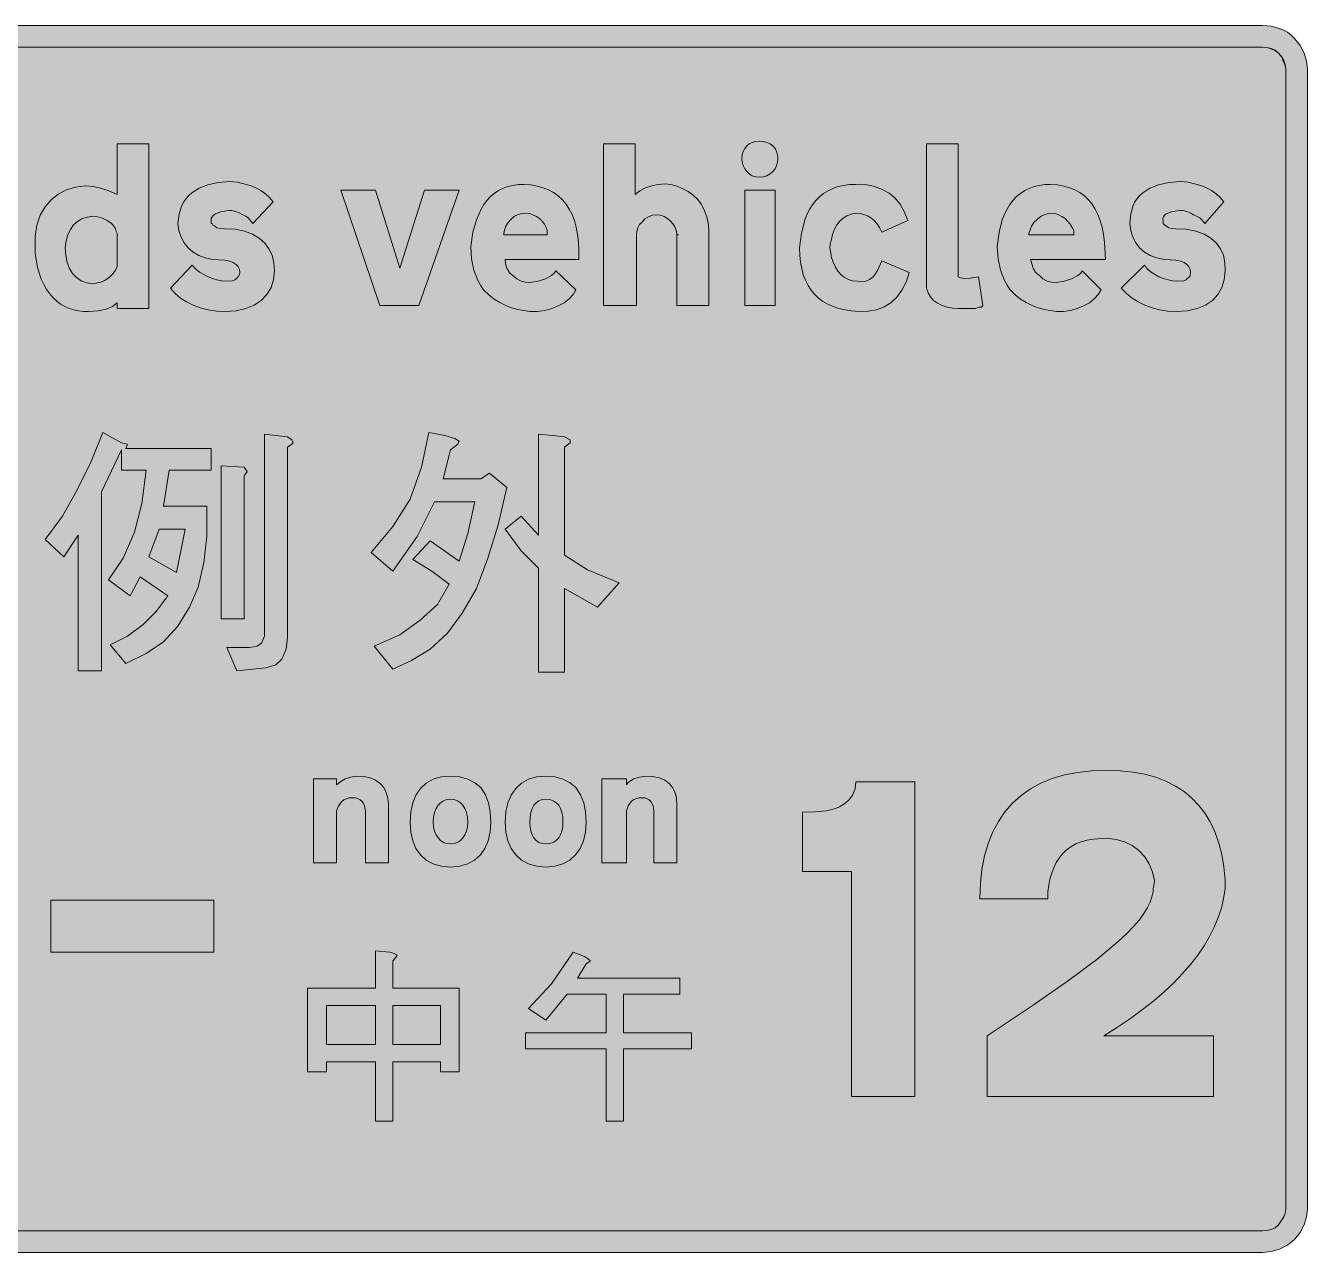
# Model space of a CAD drawing. Header units: metres. Extents: x 15 to 554, y 10 to 265.
# Drawn here: x 287.3 to 553.9, y 9.5 to 264.5 of the extents above; entities that cross this region are included whole.
import ezdxf

# ---------------------------------------------------------------- set-up
doc = ezdxf.new("R2010")
doc.units = ezdxf.units.M
for name, color, linetype, true_color in [('FILL_BLACK_000000', 7, 'Continuous', 0x000000), ('FILL_WHITE_FFFFFF', 7, 'Continuous', 0xffffff), ('STROKE_BLACK_000000', 7, 'Continuous', 0x000000)]:
    doc.layers.add(name, color=color, linetype=linetype, true_color=true_color)

msp = doc.modelspace()

# ---------------------------------------------------------------- hatches: boundary and pattern name
at = {"layer": 'FILL_BLACK_000000', "true_color": 0x000000}
h = msp.add_hatch(color=7, dxfattribs=at)
h.dxf.hatch_style = 1
h.paths.add_polyline_path([(546.38, 264.41), (548.12, 263.98), (548.94, 263.62), (549.74, 263.15), (550.49, 262.56), (551.19, 261.84), (552.37, 260.39), (553.21, 258.8), (553.72, 257.16), (553.89, 255.54), (553.89, 18.54), (553.72, 16.92), (553.21, 15.28), (552.37, 13.69), (551.19, 12.24), (549.74, 11.06), (548.12, 10.22), (546.38, 9.71), (544.59, 9.54), (24.39, 9.54), (22.77, 9.71), (21.09, 10.22), (19.41, 11.06), (17.79, 12.24), (17.17, 12.94), (16.66, 13.69), (15.91, 15.28), (15.51, 16.92), (15.39, 18.54), (15.39, 255.54), (15.51, 257.16), (15.91, 258.8), (16.66, 260.39), (17.17, 261.14), (17.79, 261.84), (19.41, 263.02), (21.09, 263.87), (22.77, 264.37), (24.39, 264.54), (544.59, 264.54), (546.38, 264.41)])
h.paths.add_polyline_path([(22.55, 259.67), (21.78, 259.25), (21.13, 258.69), (20.6, 258.02), (20.21, 257.26), (19.97, 256.42), (19.89, 255.54), (19.89, 18.54), (19.93, 17.68), (20.02, 17.32), (20.19, 17.04), (21.09, 15.24), (21.82, 14.67), (22.63, 14.3), (23.49, 14.1), (24.39, 14.04), (544.59, 14.04), (545.49, 14.1), (546.35, 14.3), (547.16, 14.67), (547.89, 15.24), (548.98, 16.89), (549.28, 17.69), (549.39, 18.54), (549.39, 255.54), (549.2, 256.44), (548.79, 257.34), (548.57, 257.98), (547.89, 258.84), (547.25, 259.29), (546.39, 259.74), (545.49, 260), (544.59, 260.04), (24.39, 260.04), (23.42, 259.95), (22.55, 259.67)], flags=16)
h = msp.add_hatch(color=7, dxfattribs=at)
h.dxf.hatch_style = 1
h.paths.add_polyline_path([(312.99, 239.94), (312.99, 205.74), (306.39, 205.74), (306.39, 206.94), (305.37, 206.15), (304.06, 205.59), (302.42, 205.25), (300.39, 205.14), (299.34, 205.14), (298.31, 205.24), (297.33, 205.44), (296.38, 205.75), (295.47, 206.16), (294.61, 206.67), (293.8, 207.28), (293.04, 207.99), (292.34, 208.8), (291.69, 209.7), (291.12, 210.71), (290.6, 211.81), (289.79, 214.29), (289.29, 217.14), (289.29, 217.74), (289.29, 220.14), (289.29, 220.74), (289.68, 223.07), (290.38, 225.12), (291.37, 226.88), (292.63, 228.35), (294.12, 229.53), (295.83, 230.4), (297.73, 230.97), (299.79, 231.24), (301.37, 231.13), (302.98, 230.79), (304.64, 230.23), (306.39, 229.44), (306.39, 239.94), (312.99, 239.94)])
h.paths.add_polyline_path([(306.35, 221.42), (306.26, 221.71), (306.09, 221.94), (306, 222.34), (305.79, 222.65), (305.49, 223.14), (305.19, 223.44), (304.29, 224.05), (303.35, 224.53), (302.36, 224.83), (301.29, 224.94), (300.11, 224.74), (299.05, 224.37), (298.12, 223.83), (297.31, 223.1), (296.66, 222.19), (296.14, 221.1), (295.79, 219.82), (295.59, 218.34), (295.69, 216.74), (295.97, 215.31), (296.44, 214.07), (297.09, 213.02), (297.9, 212.16), (298.88, 211.51), (300.01, 211.06), (301.29, 210.84), (302.97, 211.23), (303.72, 211.56), (304.4, 211.97), (305.01, 212.46), (305.55, 213.03), (306.01, 213.69), (306.39, 214.44), (306.39, 220.44), (306.35, 221.42)], flags=16)
h = msp.add_hatch(color=7, dxfattribs=at)
h.dxf.hatch_style = 1
h.paths.add_polyline_path([(422.7, 221.82), (422.43, 222.58), (422.01, 223.29), (421.48, 223.93), (420.84, 224.46), (420.13, 224.88), (419.37, 225.15), (418.59, 225.24), (417.7, 225.13), (416.86, 224.83), (416.14, 224.35), (415.59, 223.74), (415.02, 223.19), (414.65, 222.5), (414.45, 221.76), (414.39, 221.04), (414.39, 206.34), (407.49, 206.34), (407.49, 239.94), (414.09, 239.94), (414.09, 229.44), (415.09, 230.23), (416.26, 230.83), (417.55, 231.25), (418.89, 231.54), (420.24, 231.65), (421.55, 231.54), (422.81, 231.2), (423.99, 230.64), (425.11, 230.08), (426.17, 229.33), (427.11, 228.4), (427.89, 227.34), (428.5, 226.04), (428.98, 224.79), (429.28, 223.54), (429.39, 222.24), (429.39, 206.34), (422.79, 206.34), (422.79, 221.04), (422.7, 221.82)])
h = msp.add_hatch(color=7, dxfattribs=at)
h.dxf.hatch_style = 1
h.paths.add_polyline_path([(443.72, 236.17), (443.52, 235.44), (443.19, 234.78), (442.74, 234.2), (442.18, 233.72), (441.51, 233.35), (440.75, 233.12), (439.89, 233.04), (439.13, 233.12), (438.44, 233.35), (437.83, 233.72), (437.3, 234.2), (436.88, 234.78), (436.56, 235.44), (436.36, 236.17), (436.29, 236.94), (436.36, 237.7), (436.56, 238.39), (436.88, 239), (437.3, 239.53), (437.83, 239.95), (438.44, 240.27), (439.13, 240.47), (439.89, 240.54), (440.75, 240.47), (441.51, 240.27), (442.18, 239.95), (442.74, 239.53), (443.19, 239), (443.52, 238.39), (443.72, 237.7), (443.79, 236.94), (443.72, 236.17)])
h = msp.add_hatch(color=7, dxfattribs=at)
h.dxf.hatch_style = 1
h.paths.add_polyline_path([(481.29, 213.54), (481.29, 212.64), (481.29, 212.34), (481.74, 212.13), (482.6, 212), (483.86, 212.04), (485.49, 212.34), (486.39, 206.34), (486.09, 206.04), (485.6, 206), (484.89, 205.74), (481.29, 205.74), (480.08, 205.81), (478.95, 206.02), (477.91, 206.36), (476.98, 206.83), (476.17, 207.42), (475.51, 208.14), (475.01, 208.98), (474.69, 209.94), (474.69, 210.84), (474.69, 211.44), (474.69, 211.74), (474.69, 239.94), (481.29, 239.94), (481.29, 213.54)])
h = msp.add_hatch(color=7, dxfattribs=at)
h.dxf.hatch_style = 1
h.paths.add_polyline_path([(338.91, 211.71), (338.38, 210.08), (337.52, 208.64), (336.35, 207.43), (334.89, 206.45), (333.14, 205.74), (331.14, 205.29), (328.89, 205.14), (327.03, 205.22), (325.29, 205.47), (323.67, 205.87), (322.18, 206.42), (320.81, 207.1), (319.57, 207.92), (318.46, 208.87), (317.49, 209.94), (321.99, 214.74), (322.72, 213.94), (323.53, 213.32), (325.29, 212.34), (326.19, 211.95), (327.13, 211.67), (328.12, 211.5), (329.19, 211.44), (330.35, 211.52), (330.84, 211.69), (331.29, 212.04), (331.7, 212.53), (331.84, 212.84), (331.89, 213.24), (331.81, 213.87), (331.55, 214.42), (331.11, 214.89), (330.5, 215.27), (329.71, 215.56), (328.73, 215.77), (326.19, 215.94), (324.69, 216.26), (323.34, 216.77), (322.15, 217.47), (321.13, 218.34), (320.29, 219.38), (319.65, 220.58), (319.21, 221.94), (318.99, 223.44), (319.26, 225.44), (319.83, 227.16), (320.24, 227.92), (320.72, 228.62), (321.28, 229.25), (321.91, 229.82), (323.42, 230.76), (325.23, 231.46), (327.36, 231.91), (329.79, 232.14), (331.31, 231.97), (332.71, 231.69), (334.01, 231.31), (335.19, 230.83), (336.26, 230.24), (337.21, 229.57), (338.06, 228.8), (338.79, 227.94), (334.59, 223.44), (333.65, 224.57), (333.11, 224.96), (332.49, 225.24), (331.77, 225.63), (330.99, 225.92), (330.21, 226.08), (329.49, 226.14), (327.92, 225.85), (326.79, 225.43), (326.4, 225.15), (326.11, 224.83), (325.95, 224.46), (325.89, 224.04), (325.89, 223.44), (326.15, 223.4), (326.19, 223.14), (326.64, 222.95), (327.09, 222.54), (327.83, 222.37), (328.7, 222.28), (330.99, 222.24), (332.89, 221.8), (334.53, 221.18), (335.93, 220.36), (337.07, 219.35), (337.95, 218.16), (338.58, 216.8), (338.96, 215.26), (339.09, 213.54), (338.91, 211.71)])
h = msp.add_hatch(color=7, dxfattribs=at)
h.dxf.hatch_style = 1
h.paths.add_polyline_path([(536.62, 211.71), (536.12, 210.08), (535.3, 208.64), (534.17, 207.43), (532.72, 206.45), (530.97, 205.74), (528.92, 205.29), (526.59, 205.14), (524.83, 205.22), (523.16, 205.47), (521.59, 205.87), (520.1, 206.42), (518.72, 207.1), (517.44, 207.92), (516.26, 208.87), (515.19, 209.94), (519.99, 214.74), (520.67, 213.94), (521.38, 213.32), (522.99, 212.34), (523.94, 211.95), (524.94, 211.67), (525.94, 211.5), (526.89, 211.44), (528.17, 211.52), (528.66, 211.69), (528.99, 212.04), (529.34, 212.27), (529.51, 212.53), (529.59, 213.24), (529.51, 213.87), (529.25, 214.42), (528.83, 214.89), (528.24, 215.27), (527.48, 215.56), (526.55, 215.77), (524.19, 215.94), (522.6, 216.26), (521.21, 216.77), (520.01, 217.47), (519.01, 218.34), (518.21, 219.38), (517.61, 220.58), (517.2, 221.94), (516.99, 223.44), (517.16, 225.44), (517.66, 227.16), (518.04, 227.92), (518.49, 228.62), (519.03, 229.25), (519.65, 229.82), (521.14, 230.76), (522.94, 231.46), (525.06, 231.91), (527.49, 232.14), (529.01, 231.97), (530.42, 231.69), (531.71, 231.31), (532.89, 230.83), (533.96, 230.24), (534.91, 229.57), (535.76, 228.8), (536.49, 227.94), (532.59, 223.44), (532.09, 224.06), (531.5, 224.57), (530.86, 224.96), (530.19, 225.24), (529.51, 225.63), (528.8, 225.92), (528.04, 226.08), (527.19, 226.14), (525.62, 225.85), (524.53, 225.43), (524.17, 225.15), (523.94, 224.83), (523.85, 224.46), (523.89, 224.04), (523.89, 223.44), (524.19, 223.14), (525.09, 222.54), (525.69, 222.37), (526.55, 222.28), (528.69, 222.24), (530.69, 221.8), (532.4, 221.18), (533.84, 220.36), (534.99, 219.35), (535.86, 218.16), (536.45, 216.8), (536.76, 215.26), (536.79, 213.54), (536.62, 211.71)])
h = msp.add_hatch(color=7, dxfattribs=at)
h.dxf.hatch_style = 1
h.paths.add_polyline_path([(352.89, 230.34), (360.09, 230.34), (365.19, 214.14), (370.29, 230.34), (377.49, 230.34), (369.09, 206.34), (365.19, 206.34), (360.99, 206.34), (352.89, 230.34)])
h = msp.add_hatch(color=7, dxfattribs=at)
h.dxf.hatch_style = 1
h.paths.add_polyline_path([(387.13, 215.04), (387.39, 214.14), (387.88, 213.28), (388.19, 212.92), (388.59, 212.64), (389.49, 211.9), (390.39, 211.44), (391.29, 211.21), (392.19, 211.14), (393.92, 211.43), (395.45, 211.89), (396.7, 212.57), (397.2, 213.02), (397.59, 213.54), (401.79, 209.64), (401.21, 208.66), (400.37, 207.76), (399.33, 206.95), (398.11, 206.27), (396.76, 205.72), (395.29, 205.34), (393.76, 205.14), (392.19, 205.14), (389.68, 205.55), (388.41, 205.9), (387.17, 206.38), (385.94, 206.98), (384.77, 207.71), (383.64, 208.6), (382.59, 209.64), (381.96, 210.57), (381.41, 211.55), (380.56, 213.69), (380.06, 216.05), (379.89, 218.64), (380.35, 221.61), (381.08, 224.2), (382.06, 226.41), (382.65, 227.38), (383.3, 228.24), (384.03, 229.01), (384.81, 229.67), (385.67, 230.24), (386.6, 230.71), (387.59, 231.07), (388.66, 231.33), (389.79, 231.49), (390.99, 231.54), (392.41, 231.43), (393.73, 231.2), (394.96, 230.86), (396.1, 230.41), (397.15, 229.84), (398.1, 229.16), (398.96, 228.36), (399.73, 227.45), (400.4, 226.42), (400.97, 225.28), (401.45, 224.02), (401.83, 222.64), (402.12, 221.14), (402.31, 219.53), (402.4, 217.79), (402.39, 215.94), (387.09, 215.94), (387.13, 215.04)])
h.paths.add_polyline_path([(395.79, 221.34), (395.79, 221.64), (395.79, 221.94), (395.6, 222.61), (395.26, 223.26), (394.79, 223.87), (394.21, 224.42), (393.56, 224.88), (392.84, 225.23), (392.07, 225.46), (391.29, 225.54), (390.57, 225.48), (389.79, 225.28), (389.01, 224.91), (388.29, 224.34), (387.68, 223.62), (387.2, 222.84), (386.9, 222.06), (386.79, 221.34), (386.79, 221.04), (395.79, 221.04), (395.79, 221.34)], flags=16)
h = msp.add_hatch(color=7, dxfattribs=at)
h.dxf.hatch_style = 1
h.paths.add_polyline_path([(436.89, 206.34), (436.89, 230.34), (443.19, 230.34), (443.19, 206.34), (436.89, 206.34)])
h = msp.add_hatch(color=7, dxfattribs=at)
h.dxf.hatch_style = 1
h.paths.add_polyline_path([(460.98, 231.6), (461.91, 231.55), (463.67, 231.2), (465.31, 230.57), (466.89, 229.74), (468.13, 228.72), (469.18, 227.45), (470.05, 225.9), (470.79, 224.04), (465.39, 221.64), (464.91, 222.58), (464.38, 223.39), (463.79, 224.06), (463.14, 224.6), (462.44, 225.02), (461.68, 225.31), (460.86, 225.48), (459.99, 225.54), (459.02, 225.36), (458.14, 225.03), (457.35, 224.55), (456.65, 223.93), (456.06, 223.15), (455.56, 222.21), (455.17, 221.11), (454.89, 219.84), (454.63, 219.09), (454.59, 218.34), (454.89, 216.84), (454.89, 216.54), (455.27, 215.37), (455.73, 214.35), (456.28, 213.48), (456.92, 212.75), (457.63, 212.18), (458.43, 211.77), (459.32, 211.52), (460.29, 211.44), (461.19, 211.33), (462.05, 211.44), (462.86, 211.78), (463.59, 212.34), (464.04, 212.9), (464.49, 213.65), (465.39, 215.64), (471.09, 213.24), (470.43, 211.24), (469.58, 209.53), (468.53, 208.09), (467.3, 206.94), (465.89, 206.07), (464.3, 205.48), (462.53, 205.17), (460.59, 205.14), (459.12, 205.25), (457.74, 205.45), (456.45, 205.75), (455.25, 206.15), (454.15, 206.64), (453.14, 207.23), (452.22, 207.92), (451.4, 208.7), (450.68, 209.58), (450.05, 210.55), (449.51, 211.62), (449.07, 212.78), (448.73, 214.03), (448.49, 215.37), (448.34, 216.81), (448.29, 218.34), (448.67, 221.41), (449.36, 224.07), (449.82, 225.26), (450.36, 226.34), (450.97, 227.32), (451.66, 228.2), (452.43, 228.98), (453.28, 229.66), (454.21, 230.23), (455.21, 230.7), (456.29, 231.07), (457.44, 231.33), (458.68, 231.49), (459.99, 231.54), (460.98, 231.6)])
h = msp.add_hatch(color=7, dxfattribs=at)
h.dxf.hatch_style = 1
h.paths.add_polyline_path([(496.89, 214.14), (497.38, 213.28), (497.69, 212.92), (498.09, 212.64), (498.86, 211.9), (499.78, 211.44), (500.75, 211.21), (501.69, 211.14), (503.29, 211.43), (504.84, 211.89), (506.16, 212.57), (506.69, 213.02), (507.09, 213.54), (510.99, 209.64), (510.41, 208.66), (509.58, 207.76), (508.55, 206.95), (507.35, 206.27), (506.03, 205.72), (504.62, 205.34), (503.16, 205.14), (501.69, 205.14), (499.18, 205.55), (497.91, 205.9), (496.66, 206.38), (495.44, 206.98), (494.26, 207.71), (493.14, 208.6), (492.09, 209.64), (491.46, 210.57), (490.91, 211.55), (490.07, 213.69), (489.56, 216.05), (489.39, 218.64), (489.77, 221.61), (490.45, 224.2), (490.9, 225.35), (491.43, 226.41), (492.02, 227.38), (492.69, 228.24), (493.43, 229.01), (494.24, 229.67), (495.11, 230.24), (496.06, 230.71), (497.07, 231.07), (498.14, 231.33), (499.28, 231.49), (500.49, 231.54), (501.9, 231.43), (503.22, 231.2), (504.44, 230.86), (505.56, 230.41), (506.59, 229.84), (507.52, 229.16), (508.37, 228.36), (509.12, 227.45), (509.77, 226.42), (510.34, 225.28), (510.82, 224.02), (511.21, 222.64), (511.51, 221.14), (511.72, 219.53), (511.89, 215.94), (496.29, 215.94), (496.89, 214.14)])
h.paths.add_polyline_path([(505.29, 221.34), (505.29, 221.64), (505.29, 221.94), (505, 222.61), (504.59, 223.26), (503.49, 224.42), (502.85, 224.88), (502.17, 225.23), (501.48, 225.46), (500.79, 225.54), (500.07, 225.48), (499.29, 225.28), (498.51, 224.91), (497.79, 224.34), (497.04, 223.62), (496.55, 222.84), (495.99, 221.34), (495.99, 221.04), (505.29, 221.04), (505.29, 221.34)], flags=16)
h = msp.add_hatch(color=7, dxfattribs=at)
h.dxf.hatch_style = 1
h.paths.add_polyline_path([(297.99, 167.94), (300.99, 173.94), (303.39, 179.94), (307.29, 177.84), (308.49, 177.54), (308.19, 176.64), (325.89, 176.64), (325.89, 172.14), (317.19, 172.14), (315.99, 164.64), (324.99, 164.64), (324.99, 158.34), (324.39, 152.94), (323.19, 147.84), (321.39, 143.64), (318.99, 139.74), (315.99, 136.44), (312.39, 134.04), (308.19, 131.94), (304.89, 135.84), (308.49, 137.64), (311.79, 140.04), (314.49, 142.74), (316.89, 146.04), (311.19, 149.94), (309.09, 146.04), (304.59, 149.34), (307.59, 153.84), (309.99, 159.24), (311.49, 165.24), (312.39, 172.14), (307.29, 172.14), (307.29, 176.34), (303.09, 167.64), (303.09, 130.44), (298.29, 130.44), (298.29, 158.64), (295.29, 154.14), (291.39, 157.74), (294.99, 162.54), (297.99, 167.94)])
h.paths.add_polyline_path([(318.69, 150.84), (320.49, 159.84), (315.09, 159.84), (312.99, 154.14), (318.69, 150.84)], flags=16)
h = msp.add_hatch(color=7, dxfattribs=at)
h.dxf.hatch_style = 1
h.paths.add_polyline_path([(341.79, 179.04), (342.69, 178.44), (342.99, 177.84), (342.69, 177.54), (341.79, 176.94), (341.79, 137.34), (341.49, 134.94), (340.59, 132.84), (339.39, 131.64), (337.29, 131.04), (331.29, 130.44), (329.19, 135.24), (333.99, 135.24), (335.49, 135.54), (336.39, 136.14), (336.99, 137.64), (336.99, 139.44), (336.99, 179.64), (341.79, 179.04)])
h = msp.add_hatch(color=7, dxfattribs=at)
h.dxf.hatch_style = 1
h.paths.add_polyline_path([(376.59, 178.74), (377.49, 178.14), (377.19, 177.54), (375.69, 176.34), (374.19, 170.34), (381.99, 170.34), (383.79, 171.54), (387.39, 168.54), (385.59, 160.74), (383.49, 153.84), (381.09, 147.54), (378.09, 142.44), (375.09, 138.24), (371.49, 134.94), (367.59, 132.54), (363.69, 130.74), (359.79, 135.54), (365.19, 137.94), (369.39, 140.94), (372.99, 144.24), (375.39, 148.44), (371.79, 151.14), (367.89, 153.54), (371.49, 157.44), (377.49, 153.24), (379.29, 158.94), (380.79, 165.54), (372.39, 165.54), (368.79, 158.34), (363.69, 151.14), (359.19, 155.04), (363.69, 160.44), (367.29, 166.14), (369.69, 172.74), (371.19, 179.94), (374.49, 179.34), (376.59, 178.74)])
h = msp.add_hatch(color=7, dxfattribs=at)
h.dxf.hatch_style = 1
h.paths.add_polyline_path([(399.39, 179.04), (400.59, 178.44), (400.59, 177.84), (399.39, 176.94), (399.39, 154.44), (404.19, 151.44), (410.79, 148.74), (406.29, 143.64), (399.39, 147.54), (399.39, 130.14), (393.99, 130.14), (393.99, 151.74), (390.39, 155.34), (387.09, 159.84), (390.39, 162.54), (393.99, 158.64), (393.99, 179.64), (396.99, 179.34), (399.39, 179.04)])
h = msp.add_hatch(color=7, dxfattribs=at)
h.dxf.hatch_style = 1
h.paths.add_polyline_path([(332.79, 172.74), (333.39, 171.84), (332.79, 170.94), (332.79, 141.24), (327.99, 141.24), (327.99, 173.04), (332.79, 172.74)])
h = msp.add_hatch(color=7, dxfattribs=at)
h.dxf.hatch_style = 1
h.paths.add_polyline_path([(534.39, 54.54), (534.39, 41.94), (487.29, 41.94), (487.29, 54.54), (496.66, 60.76), (504.2, 66.02), (510.1, 70.44), (514.55, 74.15), (516.3, 75.78), (517.76, 77.29), (518.95, 78.68), (519.9, 79.98), (520.64, 81.2), (521.18, 82.35), (521.56, 83.46), (521.79, 84.54), (521.79, 85.14), (522.09, 86.64), (522.09, 86.94), (521.63, 88.77), (520.92, 90.41), (519.99, 91.85), (518.83, 93.09), (517.46, 94.1), (515.89, 94.87), (514.13, 95.39), (512.19, 95.64), (509.39, 95.46), (508.09, 95.23), (506.86, 94.89), (505.73, 94.44), (504.68, 93.87), (503.73, 93.17), (502.89, 92.34), (502.24, 91.5), (501.66, 90.55), (501.15, 89.5), (500.72, 88.37), (500.36, 87.14), (500.11, 85.84), (499.95, 84.47), (499.89, 83.04), (485.79, 83.04), (485.9, 86.21), (486.22, 89.18), (486.76, 91.97), (487.51, 94.55), (488.47, 96.94), (489.63, 99.13), (491, 101.13), (492.58, 102.92), (494.35, 104.5), (496.32, 105.88), (498.49, 107.05), (500.85, 108.02), (503.4, 108.77), (506.15, 109.31), (509.08, 109.63), (512.19, 109.74), (514.98, 109.65), (517.6, 109.38), (520.06, 108.92), (522.36, 108.29), (524.49, 107.47), (526.46, 106.48), (528.26, 105.31), (529.89, 103.97), (531.35, 102.44), (532.65, 100.75), (533.77, 98.87), (534.72, 96.83), (535.5, 94.61), (536.1, 92.23), (536.53, 89.67), (536.79, 86.94), (536.79, 86.64), (536.79, 85.44), (536.79, 85.14), (536.48, 83.12), (536, 81.12), (535.36, 79.13), (534.54, 77.15), (533.56, 75.19), (532.4, 73.24), (531.08, 71.31), (529.59, 69.39), (527.93, 67.48), (526.1, 65.59), (524.11, 63.72), (521.94, 61.85), (519.61, 60), (517.1, 58.17), (514.43, 56.35), (511.59, 54.54), (534.39, 54.54)])
h = msp.add_hatch(color=7, dxfattribs=at)
h.dxf.hatch_style = 1
h.paths.add_polyline_path([(357.99, 90.54), (357.99, 100.74), (357.99, 101.04), (357.99, 101.34), (357.82, 102.39), (357.61, 102.85), (357.31, 103.25), (356.94, 103.58), (356.47, 103.83), (355.92, 103.99), (355.29, 104.04), (354.64, 103.99), (354.06, 103.83), (353.53, 103.58), (353.08, 103.25), (352.38, 102.39), (351.99, 101.34), (351.99, 101.04), (351.99, 90.54), (347.19, 90.54), (347.19, 107.94), (351.99, 107.94), (351.99, 106.74), (352.89, 107.45), (353.79, 107.94), (354.88, 108.35), (356.19, 108.54), (357.68, 108.44), (358.99, 108.15), (360.12, 107.67), (361.06, 107), (361.81, 106.15), (362.35, 105.12), (362.68, 103.92), (362.79, 102.54), (362.79, 102.24), (362.79, 90.54), (357.99, 90.54)])
h = msp.add_hatch(color=7, dxfattribs=at)
h.dxf.hatch_style = 1
h.paths.add_polyline_path([(383.54, 95.08), (382.86, 93.49), (381.92, 92.15), (380.72, 91.08), (379.28, 90.29), (377.6, 89.81), (375.69, 89.64), (373.78, 89.81), (372.1, 90.29), (370.66, 91.08), (369.47, 92.15), (368.52, 93.49), (367.84, 95.08), (367.43, 96.9), (367.29, 98.94), (367.43, 101.08), (367.84, 102.97), (368.52, 104.61), (369.47, 105.99), (370.66, 107.08), (372.1, 107.88), (373.78, 108.37), (375.69, 108.54), (377.6, 108.38), (379.29, 107.9), (380.75, 107.15), (381.99, 106.14), (382.95, 104.68), (383.6, 102.99), (383.97, 101.08), (384.09, 98.94), (383.95, 96.9), (383.54, 95.08)])
h.paths.add_polyline_path([(379.02, 100.96), (378.7, 101.78), (378.28, 102.47), (377.75, 103.01), (377.14, 103.41), (376.45, 103.66), (375.69, 103.74), (374.93, 103.66), (374.24, 103.41), (373.63, 103.01), (373.1, 102.47), (372.68, 101.78), (372.36, 100.96), (372.16, 100.01), (372.09, 98.94), (372.16, 97.97), (372.36, 97.1), (372.68, 96.33), (373.1, 95.68), (373.63, 95.15), (374.24, 94.76), (374.93, 94.52), (375.69, 94.44), (376.45, 94.52), (377.14, 94.76), (377.75, 95.15), (378.28, 95.68), (378.7, 96.33), (379.02, 97.1), (379.22, 97.97), (379.29, 98.94), (379.22, 100.01), (379.02, 100.96)], flags=16)
h = msp.add_hatch(color=7, dxfattribs=at)
h.dxf.hatch_style = 1
h.paths.add_polyline_path([(403.34, 95.08), (402.66, 93.49), (401.71, 92.15), (400.52, 91.08), (399.08, 90.29), (397.4, 89.81), (395.49, 89.64), (393.58, 89.81), (391.9, 90.29), (390.46, 91.08), (389.27, 92.15), (388.32, 93.49), (387.64, 95.08), (387.23, 96.9), (387.09, 98.94), (387.23, 101.08), (387.64, 102.97), (388.32, 104.61), (389.27, 105.99), (390.46, 107.08), (391.9, 107.88), (393.58, 108.37), (395.49, 108.54), (397.4, 108.38), (399.09, 107.9), (400.55, 107.15), (401.79, 106.14), (402.75, 104.68), (403.4, 102.99), (403.77, 101.08), (403.89, 98.94), (403.75, 96.9), (403.34, 95.08)])
h.paths.add_polyline_path([(398.87, 100.96), (398.58, 101.78), (398.19, 102.47), (397.68, 103.01), (397.07, 103.41), (396.33, 103.66), (395.49, 103.74), (394.75, 103.66), (394.09, 103.41), (393.52, 103.01), (393.05, 102.47), (392.68, 101.78), (392.41, 100.96), (392.25, 100.01), (392.19, 98.94), (392.25, 97.97), (392.41, 97.1), (392.68, 96.33), (393.05, 95.68), (393.52, 95.15), (394.09, 94.76), (394.75, 94.52), (395.49, 94.44), (396.33, 94.52), (397.07, 94.76), (397.68, 95.15), (398.19, 95.68), (398.58, 96.33), (398.87, 97.1), (399.03, 97.97), (399.09, 98.94), (399.03, 100.01), (398.87, 100.96)], flags=16)
h = msp.add_hatch(color=7, dxfattribs=at)
h.dxf.hatch_style = 1
h.paths.add_polyline_path([(417.99, 90.54), (417.99, 100.74), (417.99, 101.04), (417.99, 101.34), (417.83, 102.39), (417.35, 103.25), (417.01, 103.58), (416.6, 103.83), (416.12, 103.99), (415.59, 104.04), (414.86, 103.99), (414.23, 103.83), (413.7, 103.58), (413.27, 103.25), (412.64, 102.39), (412.29, 101.34), (412.29, 101.04), (412.29, 90.54), (407.19, 90.54), (407.19, 107.94), (412.29, 107.94), (412.29, 106.74), (412.57, 107.14), (412.93, 107.45), (413.79, 107.94), (414.99, 108.35), (416.19, 108.54), (417.77, 108.44), (419.12, 108.15), (420.26, 107.67), (421.18, 107), (421.89, 106.15), (422.39, 105.12), (422.69, 103.92), (422.79, 102.54), (422.79, 102.24), (422.79, 90.54), (417.99, 90.54)])
h = msp.add_hatch(color=7, dxfattribs=at)
h.dxf.hatch_style = 1
h.paths.add_polyline_path([(472.29, 41.94), (459.09, 41.94), (459.09, 88.74), (448.89, 88.74), (448.89, 101.04), (451.59, 101.11), (453.88, 101.34), (455.77, 101.8), (456.57, 102.13), (457.29, 102.54), (458.47, 103.5), (459.31, 104.6), (459.82, 105.87), (459.99, 107.34), (472.29, 107.34), (472.29, 41.94)])
h = msp.add_hatch(color=7, dxfattribs=at)
h.dxf.hatch_style = 1
h.paths.add_polyline_path([(326.49, 82.74), (326.49, 71.94), (292.59, 71.94), (292.59, 82.74), (326.49, 82.74)])
h = msp.add_hatch(color=7, dxfattribs=at)
h.dxf.hatch_style = 1
h.paths.add_polyline_path([(364.29, 70.74), (363.69, 70.14), (363.69, 64.44), (377.49, 64.44), (377.49, 47.04), (373.59, 47.04), (373.59, 49.14), (363.69, 49.14), (363.69, 36.84), (360.09, 36.84), (360.09, 49.14), (349.89, 49.14), (349.89, 47.04), (345.99, 47.04), (345.99, 64.44), (360.09, 64.44), (360.09, 72.24), (363.09, 71.94), (363.99, 71.64), (364.59, 71.34), (364.29, 70.74)])
h.paths.add_polyline_path([(363.69, 60.84), (363.69, 52.74), (373.59, 52.74), (373.59, 60.84), (363.69, 60.84)], flags=16)
h.paths.add_polyline_path([(360.09, 60.84), (349.89, 60.84), (349.89, 52.74), (360.09, 52.74), (360.09, 60.84)], flags=16)
h = msp.add_hatch(color=7, dxfattribs=at)
h.dxf.hatch_style = 1
h.paths.add_polyline_path([(396.69, 65.34), (401.19, 71.94), (403.59, 71.04), (404.49, 70.44), (404.79, 70.14), (404.49, 69.84), (403.89, 69.54), (402.09, 66.54), (423.39, 66.54), (423.39, 63.24), (411.69, 63.24), (411.69, 55.14), (425.79, 55.14), (425.79, 51.84), (411.69, 51.84), (411.69, 36.84), (408.09, 36.84), (408.09, 51.84), (391.29, 51.84), (391.29, 55.14), (408.09, 55.14), (408.09, 63.24), (399.99, 63.24), (395.49, 57.84), (391.89, 60.24), (396.69, 65.34)])
at = {"layer": 'FILL_WHITE_FFFFFF', "true_color": 0xffffff}
h = msp.add_hatch(color=7, dxfattribs=at)
h.dxf.hatch_style = 1
h.paths.add_polyline_path([(544.59, 260.04), (545.49, 259.98), (546.35, 259.78), (547.16, 259.41), (547.89, 258.84), (548.5, 258.11), (548.98, 257.3), (549.28, 256.44), (549.39, 255.54), (549.39, 18.54), (549.28, 17.69), (548.98, 16.89), (547.89, 15.24), (547.16, 14.67), (546.35, 14.3), (545.49, 14.1), (544.59, 14.04), (24.39, 14.04), (23.49, 14.1), (22.63, 14.3), (21.82, 14.67), (21.09, 15.24), (20.52, 16.09), (20.15, 16.89), (19.95, 17.69), (19.89, 18.54), (19.89, 255.54), (19.95, 256.44), (20.15, 257.3), (20.52, 258.11), (21.09, 258.84), (21.82, 259.41), (22.63, 259.78), (23.49, 259.98), (24.39, 260.04), (544.59, 260.04)])

# ---------------------------------------------------------------- linework, layer by layer
at = {"layer": 'FILL_BLACK_000000', "lineweight": 0, "true_color": 0x000000}
for points in [[(24.39, 264.54), (544.59, 264.54), (546.38, 264.41), (548.12, 263.98), (548.94, 263.62), (549.74, 263.15), (550.49, 262.56), (551.19, 261.84), (552.37, 260.39), (553.21, 258.8), (553.72, 257.16), (553.89, 255.54), (553.89, 18.54), (553.72, 16.92), (553.21, 15.28), (552.37, 13.69), (551.19, 12.24), (549.74, 11.06), (548.12, 10.22), (546.38, 9.71), (544.59, 9.54), (24.39, 9.54)], [(24.39, 14.04), (544.59, 14.04), (545.49, 14.1), (546.35, 14.3), (547.16, 14.67), (547.89, 15.24), (548.98, 16.89), (549.28, 17.69), (549.39, 18.54), (549.39, 255.54), (549.2, 256.44), (548.79, 257.34), (548.57, 257.98), (547.89, 258.84), (547.25, 259.29), (546.39, 259.74), (545.49, 260), (544.59, 260.04), (24.39, 260.04)]]:
    msp.add_lwpolyline(points, dxfattribs=at)
for points in [[(312.99, 239.94), (312.99, 205.74), (306.39, 205.74), (306.39, 206.94), (305.37, 206.15), (304.06, 205.59), (302.42, 205.25), (300.39, 205.14), (299.34, 205.14), (298.31, 205.24), (297.33, 205.44), (296.38, 205.75), (295.47, 206.16), (294.61, 206.67), (293.8, 207.28), (293.04, 207.99), (292.34, 208.8), (291.69, 209.7), (291.12, 210.71), (290.6, 211.81), (289.79, 214.29), (289.29, 217.14), (289.29, 217.74), (289.29, 220.14), (289.29, 220.74), (289.68, 223.07), (290.38, 225.12), (291.37, 226.88), (292.63, 228.35), (294.12, 229.53), (295.83, 230.4), (297.73, 230.97), (299.79, 231.24), (301.37, 231.13), (302.98, 230.79), (304.64, 230.23), (306.39, 229.44), (306.39, 239.94)], [(422.7, 221.82), (422.43, 222.58), (422.01, 223.29), (421.48, 223.93), (420.84, 224.46), (420.13, 224.88), (419.37, 225.15), (418.59, 225.24), (417.7, 225.13), (416.86, 224.83), (416.14, 224.35), (415.59, 223.74), (415.02, 223.19), (414.65, 222.5), (414.45, 221.76), (414.39, 221.04), (414.39, 206.34), (407.49, 206.34), (407.49, 239.94), (414.09, 239.94), (414.09, 229.44), (415.09, 230.23), (416.26, 230.83), (417.55, 231.25), (418.89, 231.54), (420.24, 231.65), (421.55, 231.54), (422.81, 231.2), (423.99, 230.64), (425.11, 230.08), (426.17, 229.33), (427.11, 228.4), (427.89, 227.34), (428.5, 226.04), (428.98, 224.79), (429.28, 223.54), (429.39, 222.24), (429.39, 206.34), (422.79, 206.34), (422.79, 221.04)], [(443.72, 236.17), (443.52, 235.44), (443.19, 234.78), (442.74, 234.2), (442.18, 233.72), (441.51, 233.35), (440.75, 233.12), (439.89, 233.04), (439.13, 233.12), (438.44, 233.35), (437.83, 233.72), (437.3, 234.2), (436.88, 234.78), (436.56, 235.44), (436.36, 236.17), (436.29, 236.94), (436.36, 237.7), (436.56, 238.39), (436.88, 239), (437.3, 239.53), (437.83, 239.95), (438.44, 240.27), (439.13, 240.47), (439.89, 240.54), (440.75, 240.47), (441.51, 240.27), (442.18, 239.95), (442.74, 239.53), (443.19, 239), (443.52, 238.39), (443.72, 237.7), (443.79, 236.94)], [(481.29, 213.54), (481.29, 212.64), (481.29, 212.34), (481.74, 212.13), (482.6, 212), (483.86, 212.04), (485.49, 212.34), (486.39, 206.34), (486.09, 206.04), (485.6, 206), (484.89, 205.74), (481.29, 205.74), (480.08, 205.81), (478.95, 206.02), (477.91, 206.36), (476.98, 206.83), (476.17, 207.42), (475.51, 208.14), (475.01, 208.98), (474.69, 209.94), (474.69, 210.84), (474.69, 211.44), (474.69, 211.74), (474.69, 239.94), (481.29, 239.94)], [(338.91, 211.71), (338.38, 210.08), (337.52, 208.64), (336.35, 207.43), (334.89, 206.45), (333.14, 205.74), (331.14, 205.29), (328.89, 205.14), (327.03, 205.22), (325.29, 205.47), (323.67, 205.87), (322.18, 206.42), (320.81, 207.1), (319.57, 207.92), (318.46, 208.87), (317.49, 209.94), (321.99, 214.74), (322.72, 213.94), (323.53, 213.32), (325.29, 212.34), (326.19, 211.95), (327.13, 211.67), (328.12, 211.5), (329.19, 211.44), (330.35, 211.52), (330.84, 211.69), (331.29, 212.04), (331.7, 212.53), (331.84, 212.84), (331.89, 213.24), (331.81, 213.87), (331.55, 214.42), (331.11, 214.89), (330.5, 215.27), (329.71, 215.56), (328.73, 215.77), (326.19, 215.94), (324.69, 216.26), (323.34, 216.77), (322.15, 217.47), (321.13, 218.34), (320.29, 219.38), (319.65, 220.58), (319.21, 221.94), (318.99, 223.44), (319.26, 225.44), (319.83, 227.16), (320.24, 227.92), (320.72, 228.62), (321.28, 229.25), (321.91, 229.82), (323.42, 230.76), (325.23, 231.46), (327.36, 231.91), (329.79, 232.14), (331.31, 231.97), (332.71, 231.69), (334.01, 231.31), (335.19, 230.83), (336.26, 230.24), (337.21, 229.57), (338.06, 228.8), (338.79, 227.94), (334.59, 223.44), (333.65, 224.57), (333.11, 224.96), (332.49, 225.24), (331.77, 225.63), (330.99, 225.92), (330.21, 226.08), (329.49, 226.14), (327.92, 225.85), (326.79, 225.43), (326.4, 225.15), (326.11, 224.83), (325.95, 224.46), (325.89, 224.04), (325.89, 223.44), (326.15, 223.4), (326.19, 223.14), (326.64, 222.95), (327.09, 222.54), (327.83, 222.37), (328.7, 222.28), (330.99, 222.24), (332.89, 221.8), (334.53, 221.18), (335.93, 220.36), (337.07, 219.35), (337.95, 218.16), (338.58, 216.8), (338.96, 215.26), (339.09, 213.54)], [(536.62, 211.71), (536.12, 210.08), (535.3, 208.64), (534.17, 207.43), (532.72, 206.45), (530.97, 205.74), (528.92, 205.29), (526.59, 205.14), (524.83, 205.22), (523.16, 205.47), (521.59, 205.87), (520.1, 206.42), (518.72, 207.1), (517.44, 207.92), (516.26, 208.87), (515.19, 209.94), (519.99, 214.74), (520.67, 213.94), (521.38, 213.32), (522.99, 212.34), (523.94, 211.95), (524.94, 211.67), (525.94, 211.5), (526.89, 211.44), (528.17, 211.52), (528.66, 211.69), (528.99, 212.04), (529.34, 212.27), (529.51, 212.53), (529.59, 213.24), (529.51, 213.87), (529.25, 214.42), (528.83, 214.89), (528.24, 215.27), (527.48, 215.56), (526.55, 215.77), (524.19, 215.94), (522.6, 216.26), (521.21, 216.77), (520.01, 217.47), (519.01, 218.34), (518.21, 219.38), (517.61, 220.58), (517.2, 221.94), (516.99, 223.44), (517.16, 225.44), (517.66, 227.16), (518.04, 227.92), (518.49, 228.62), (519.03, 229.25), (519.65, 229.82), (521.14, 230.76), (522.94, 231.46), (525.06, 231.91), (527.49, 232.14), (529.01, 231.97), (530.42, 231.69), (531.71, 231.31), (532.89, 230.83), (533.96, 230.24), (534.91, 229.57), (535.76, 228.8), (536.49, 227.94), (532.59, 223.44), (532.09, 224.06), (531.5, 224.57), (530.86, 224.96), (530.19, 225.24), (529.51, 225.63), (528.8, 225.92), (528.04, 226.08), (527.19, 226.14), (525.62, 225.85), (524.53, 225.43), (524.17, 225.15), (523.94, 224.83), (523.85, 224.46), (523.89, 224.04), (523.89, 223.44), (524.19, 223.14), (525.09, 222.54), (525.69, 222.37), (526.55, 222.28), (528.69, 222.24), (530.69, 221.8), (532.4, 221.18), (533.84, 220.36), (534.99, 219.35), (535.86, 218.16), (536.45, 216.8), (536.76, 215.26), (536.79, 213.54)], [(352.89, 230.34), (360.09, 230.34), (365.19, 214.14), (370.29, 230.34), (377.49, 230.34), (369.09, 206.34), (365.19, 206.34), (360.99, 206.34)], [(387.13, 215.04), (387.39, 214.14), (387.88, 213.28), (388.19, 212.92), (388.59, 212.64), (389.49, 211.9), (390.39, 211.44), (391.29, 211.21), (392.19, 211.14), (393.92, 211.43), (395.45, 211.89), (396.7, 212.57), (397.2, 213.02), (397.59, 213.54), (401.79, 209.64), (401.21, 208.66), (400.37, 207.76), (399.33, 206.95), (398.11, 206.27), (396.76, 205.72), (395.29, 205.34), (393.76, 205.14), (392.19, 205.14), (389.68, 205.55), (388.41, 205.9), (387.17, 206.38), (385.94, 206.98), (384.77, 207.71), (383.64, 208.6), (382.59, 209.64), (381.96, 210.57), (381.41, 211.55), (380.56, 213.69), (380.06, 216.05), (379.89, 218.64), (380.35, 221.61), (381.08, 224.2), (382.06, 226.41), (382.65, 227.38), (383.3, 228.24), (384.03, 229.01), (384.81, 229.67), (385.67, 230.24), (386.6, 230.71), (387.59, 231.07), (388.66, 231.33), (389.79, 231.49), (390.99, 231.54), (392.41, 231.43), (393.73, 231.2), (394.96, 230.86), (396.1, 230.41), (397.15, 229.84), (398.1, 229.16), (398.96, 228.36), (399.73, 227.45), (400.4, 226.42), (400.97, 225.28), (401.45, 224.02), (401.83, 222.64), (402.12, 221.14), (402.31, 219.53), (402.4, 217.79), (402.39, 215.94), (387.09, 215.94)], [(436.89, 206.34), (436.89, 230.34), (443.19, 230.34), (443.19, 206.34)], [(460.98, 231.6), (461.91, 231.55), (463.67, 231.2), (465.31, 230.57), (466.89, 229.74), (468.13, 228.72), (469.18, 227.45), (470.05, 225.9), (470.79, 224.04), (465.39, 221.64), (464.91, 222.58), (464.38, 223.39), (463.79, 224.06), (463.14, 224.6), (462.44, 225.02), (461.68, 225.31), (460.86, 225.48), (459.99, 225.54), (459.02, 225.36), (458.14, 225.03), (457.35, 224.55), (456.65, 223.93), (456.06, 223.15), (455.56, 222.21), (455.17, 221.11), (454.89, 219.84), (454.63, 219.09), (454.59, 218.34), (454.89, 216.84), (454.89, 216.54), (455.27, 215.37), (455.73, 214.35), (456.28, 213.48), (456.92, 212.75), (457.63, 212.18), (458.43, 211.77), (459.32, 211.52), (460.29, 211.44), (461.19, 211.33), (462.05, 211.44), (462.86, 211.78), (463.59, 212.34), (464.04, 212.9), (464.49, 213.65), (465.39, 215.64), (471.09, 213.24), (470.43, 211.24), (469.58, 209.53), (468.53, 208.09), (467.3, 206.94), (465.89, 206.07), (464.3, 205.48), (462.53, 205.17), (460.59, 205.14), (459.12, 205.25), (457.74, 205.45), (456.45, 205.75), (455.25, 206.15), (454.15, 206.64), (453.14, 207.23), (452.22, 207.92), (451.4, 208.7), (450.68, 209.58), (450.05, 210.55), (449.51, 211.62), (449.07, 212.78), (448.73, 214.03), (448.49, 215.37), (448.34, 216.81), (448.29, 218.34), (448.67, 221.41), (449.36, 224.07), (449.82, 225.26), (450.36, 226.34), (450.97, 227.32), (451.66, 228.2), (452.43, 228.98), (453.28, 229.66), (454.21, 230.23), (455.21, 230.7), (456.29, 231.07), (457.44, 231.33), (458.68, 231.49), (459.99, 231.54)], [(496.89, 214.14), (497.38, 213.28), (497.69, 212.92), (498.09, 212.64), (498.86, 211.9), (499.78, 211.44), (500.75, 211.21), (501.69, 211.14), (503.29, 211.43), (504.84, 211.89), (506.16, 212.57), (506.69, 213.02), (507.09, 213.54), (510.99, 209.64), (510.41, 208.66), (509.58, 207.76), (508.55, 206.95), (507.35, 206.27), (506.03, 205.72), (504.62, 205.34), (503.16, 205.14), (501.69, 205.14), (499.18, 205.55), (497.91, 205.9), (496.66, 206.38), (495.44, 206.98), (494.26, 207.71), (493.14, 208.6), (492.09, 209.64), (491.46, 210.57), (490.91, 211.55), (490.07, 213.69), (489.56, 216.05), (489.39, 218.64), (489.77, 221.61), (490.45, 224.2), (490.9, 225.35), (491.43, 226.41), (492.02, 227.38), (492.69, 228.24), (493.43, 229.01), (494.24, 229.67), (495.11, 230.24), (496.06, 230.71), (497.07, 231.07), (498.14, 231.33), (499.28, 231.49), (500.49, 231.54), (501.9, 231.43), (503.22, 231.2), (504.44, 230.86), (505.56, 230.41), (506.59, 229.84), (507.52, 229.16), (508.37, 228.36), (509.12, 227.45), (509.77, 226.42), (510.34, 225.28), (510.82, 224.02), (511.21, 222.64), (511.51, 221.14), (511.72, 219.53), (511.89, 215.94), (496.29, 215.94)], [(306.35, 221.42), (306.26, 221.71), (306.09, 221.94), (306, 222.34), (305.79, 222.65), (305.49, 223.14), (305.19, 223.44), (304.29, 224.05), (303.35, 224.53), (302.36, 224.83), (301.29, 224.94), (300.11, 224.74), (299.05, 224.37), (298.12, 223.83), (297.31, 223.1), (296.66, 222.19), (296.14, 221.1), (295.79, 219.82), (295.59, 218.34), (295.69, 216.74), (295.97, 215.31), (296.44, 214.07), (297.09, 213.02), (297.9, 212.16), (298.88, 211.51), (300.01, 211.06), (301.29, 210.84), (302.97, 211.23), (303.72, 211.56), (304.4, 211.97), (305.01, 212.46), (305.55, 213.03), (306.01, 213.69), (306.39, 214.44), (306.39, 220.44)], [(395.79, 221.34), (395.79, 221.64), (395.79, 221.94), (395.6, 222.61), (395.26, 223.26), (394.79, 223.87), (394.21, 224.42), (393.56, 224.88), (392.84, 225.23), (392.07, 225.46), (391.29, 225.54), (390.57, 225.48), (389.79, 225.28), (389.01, 224.91), (388.29, 224.34), (387.68, 223.62), (387.2, 222.84), (386.9, 222.06), (386.79, 221.34), (386.79, 221.04), (395.79, 221.04)], [(505.29, 221.34), (505.29, 221.64), (505.29, 221.94), (505, 222.61), (504.59, 223.26), (503.49, 224.42), (502.85, 224.88), (502.17, 225.23), (501.48, 225.46), (500.79, 225.54), (500.07, 225.48), (499.29, 225.28), (498.51, 224.91), (497.79, 224.34), (497.04, 223.62), (496.55, 222.84), (495.99, 221.34), (495.99, 221.04), (505.29, 221.04)], [(297.99, 167.94), (300.99, 173.94), (303.39, 179.94), (307.29, 177.84), (308.49, 177.54), (308.19, 176.64), (325.89, 176.64), (325.89, 172.14), (317.19, 172.14), (315.99, 164.64), (324.99, 164.64), (324.99, 158.34), (324.39, 152.94), (323.19, 147.84), (321.39, 143.64), (318.99, 139.74), (315.99, 136.44), (312.39, 134.04), (308.19, 131.94), (304.89, 135.84), (308.49, 137.64), (311.79, 140.04), (314.49, 142.74), (316.89, 146.04), (311.19, 149.94), (309.09, 146.04), (304.59, 149.34), (307.59, 153.84), (309.99, 159.24), (311.49, 165.24), (312.39, 172.14), (307.29, 172.14), (307.29, 176.34), (303.09, 167.64), (303.09, 130.44), (298.29, 130.44), (298.29, 158.64), (295.29, 154.14), (291.39, 157.74), (294.99, 162.54)], [(341.79, 179.04), (342.69, 178.44), (342.99, 177.84), (342.69, 177.54), (341.79, 176.94), (341.79, 137.34), (341.49, 134.94), (340.59, 132.84), (339.39, 131.64), (337.29, 131.04), (331.29, 130.44), (329.19, 135.24), (333.99, 135.24), (335.49, 135.54), (336.39, 136.14), (336.99, 137.64), (336.99, 139.44), (336.99, 179.64)], [(376.59, 178.74), (377.49, 178.14), (377.19, 177.54), (375.69, 176.34), (374.19, 170.34), (381.99, 170.34), (383.79, 171.54), (387.39, 168.54), (385.59, 160.74), (383.49, 153.84), (381.09, 147.54), (378.09, 142.44), (375.09, 138.24), (371.49, 134.94), (367.59, 132.54), (363.69, 130.74), (359.79, 135.54), (365.19, 137.94), (369.39, 140.94), (372.99, 144.24), (375.39, 148.44), (371.79, 151.14), (367.89, 153.54), (371.49, 157.44), (377.49, 153.24), (379.29, 158.94), (380.79, 165.54), (372.39, 165.54), (368.79, 158.34), (363.69, 151.14), (359.19, 155.04), (363.69, 160.44), (367.29, 166.14), (369.69, 172.74), (371.19, 179.94), (374.49, 179.34)], [(399.39, 179.04), (400.59, 178.44), (400.59, 177.84), (399.39, 176.94), (399.39, 154.44), (404.19, 151.44), (410.79, 148.74), (406.29, 143.64), (399.39, 147.54), (399.39, 130.14), (393.99, 130.14), (393.99, 151.74), (390.39, 155.34), (387.09, 159.84), (390.39, 162.54), (393.99, 158.64), (393.99, 179.64), (396.99, 179.34)], [(332.79, 172.74), (333.39, 171.84), (332.79, 170.94), (332.79, 141.24), (327.99, 141.24), (327.99, 173.04)], [(318.69, 150.84), (320.49, 159.84), (315.09, 159.84), (312.99, 154.14)], [(534.39, 54.54), (534.39, 41.94), (487.29, 41.94), (487.29, 54.54), (496.66, 60.76), (504.2, 66.02), (510.1, 70.44), (514.55, 74.15), (516.3, 75.78), (517.76, 77.29), (518.95, 78.68), (519.9, 79.98), (520.64, 81.2), (521.18, 82.35), (521.56, 83.46), (521.79, 84.54), (521.79, 85.14), (522.09, 86.64), (522.09, 86.94), (521.63, 88.77), (520.92, 90.41), (519.99, 91.85), (518.83, 93.09), (517.46, 94.1), (515.89, 94.87), (514.13, 95.39), (512.19, 95.64), (509.39, 95.46), (508.09, 95.23), (506.86, 94.89), (505.73, 94.44), (504.68, 93.87), (503.73, 93.17), (502.89, 92.34), (502.24, 91.5), (501.66, 90.55), (501.15, 89.5), (500.72, 88.37), (500.36, 87.14), (500.11, 85.84), (499.95, 84.47), (499.89, 83.04), (485.79, 83.04), (485.9, 86.21), (486.22, 89.18), (486.76, 91.97), (487.51, 94.55), (488.47, 96.94), (489.63, 99.13), (491, 101.13), (492.58, 102.92), (494.35, 104.5), (496.32, 105.88), (498.49, 107.05), (500.85, 108.02), (503.4, 108.77), (506.15, 109.31), (509.08, 109.63), (512.19, 109.74), (514.98, 109.65), (517.6, 109.38), (520.06, 108.92), (522.36, 108.29), (524.49, 107.47), (526.46, 106.48), (528.26, 105.31), (529.89, 103.97), (531.35, 102.44), (532.65, 100.75), (533.77, 98.87), (534.72, 96.83), (535.5, 94.61), (536.1, 92.23), (536.53, 89.67), (536.79, 86.94), (536.79, 86.64), (536.79, 85.44), (536.79, 85.14), (536.48, 83.12), (536, 81.12), (535.36, 79.13), (534.54, 77.15), (533.56, 75.19), (532.4, 73.24), (531.08, 71.31), (529.59, 69.39), (527.93, 67.48), (526.1, 65.59), (524.11, 63.72), (521.94, 61.85), (519.61, 60), (517.1, 58.17), (514.43, 56.35), (511.59, 54.54)], [(357.99, 90.54), (357.99, 100.74), (357.99, 101.04), (357.99, 101.34), (357.82, 102.39), (357.61, 102.85), (357.31, 103.25), (356.94, 103.58), (356.47, 103.83), (355.92, 103.99), (355.29, 104.04), (354.64, 103.99), (354.06, 103.83), (353.53, 103.58), (353.08, 103.25), (352.38, 102.39), (351.99, 101.34), (351.99, 101.04), (351.99, 90.54), (347.19, 90.54), (347.19, 107.94), (351.99, 107.94), (351.99, 106.74), (352.89, 107.45), (353.79, 107.94), (354.88, 108.35), (356.19, 108.54), (357.68, 108.44), (358.99, 108.15), (360.12, 107.67), (361.06, 107), (361.81, 106.15), (362.35, 105.12), (362.68, 103.92), (362.79, 102.54), (362.79, 102.24), (362.79, 90.54)], [(383.54, 95.08), (382.86, 93.49), (381.92, 92.15), (380.72, 91.08), (379.28, 90.29), (377.6, 89.81), (375.69, 89.64), (373.78, 89.81), (372.1, 90.29), (370.66, 91.08), (369.47, 92.15), (368.52, 93.49), (367.84, 95.08), (367.43, 96.9), (367.29, 98.94), (367.43, 101.08), (367.84, 102.97), (368.52, 104.61), (369.47, 105.99), (370.66, 107.08), (372.1, 107.88), (373.78, 108.37), (375.69, 108.54), (377.6, 108.38), (379.29, 107.9), (380.75, 107.15), (381.99, 106.14), (382.95, 104.68), (383.6, 102.99), (383.97, 101.08), (384.09, 98.94), (383.95, 96.9)], [(403.34, 95.08), (402.66, 93.49), (401.71, 92.15), (400.52, 91.08), (399.08, 90.29), (397.4, 89.81), (395.49, 89.64), (393.58, 89.81), (391.9, 90.29), (390.46, 91.08), (389.27, 92.15), (388.32, 93.49), (387.64, 95.08), (387.23, 96.9), (387.09, 98.94), (387.23, 101.08), (387.64, 102.97), (388.32, 104.61), (389.27, 105.99), (390.46, 107.08), (391.9, 107.88), (393.58, 108.37), (395.49, 108.54), (397.4, 108.38), (399.09, 107.9), (400.55, 107.15), (401.79, 106.14), (402.75, 104.68), (403.4, 102.99), (403.77, 101.08), (403.89, 98.94), (403.75, 96.9)], [(417.99, 90.54), (417.99, 100.74), (417.99, 101.04), (417.99, 101.34), (417.83, 102.39), (417.35, 103.25), (417.01, 103.58), (416.6, 103.83), (416.12, 103.99), (415.59, 104.04), (414.86, 103.99), (414.23, 103.83), (413.7, 103.58), (413.27, 103.25), (412.64, 102.39), (412.29, 101.34), (412.29, 101.04), (412.29, 90.54), (407.19, 90.54), (407.19, 107.94), (412.29, 107.94), (412.29, 106.74), (412.57, 107.14), (412.93, 107.45), (413.79, 107.94), (414.99, 108.35), (416.19, 108.54), (417.77, 108.44), (419.12, 108.15), (420.26, 107.67), (421.18, 107), (421.89, 106.15), (422.39, 105.12), (422.69, 103.92), (422.79, 102.54), (422.79, 102.24), (422.79, 90.54)], [(472.29, 41.94), (459.09, 41.94), (459.09, 88.74), (448.89, 88.74), (448.89, 101.04), (451.59, 101.11), (453.88, 101.34), (455.77, 101.8), (456.57, 102.13), (457.29, 102.54), (458.47, 103.5), (459.31, 104.6), (459.82, 105.87), (459.99, 107.34), (472.29, 107.34)], [(379.02, 100.96), (378.7, 101.78), (378.28, 102.47), (377.75, 103.01), (377.14, 103.41), (376.45, 103.66), (375.69, 103.74), (374.93, 103.66), (374.24, 103.41), (373.63, 103.01), (373.1, 102.47), (372.68, 101.78), (372.36, 100.96), (372.16, 100.01), (372.09, 98.94), (372.16, 97.97), (372.36, 97.1), (372.68, 96.33), (373.1, 95.68), (373.63, 95.15), (374.24, 94.76), (374.93, 94.52), (375.69, 94.44), (376.45, 94.52), (377.14, 94.76), (377.75, 95.15), (378.28, 95.68), (378.7, 96.33), (379.02, 97.1), (379.22, 97.97), (379.29, 98.94), (379.22, 100.01)], [(398.87, 100.96), (398.58, 101.78), (398.19, 102.47), (397.68, 103.01), (397.07, 103.41), (396.33, 103.66), (395.49, 103.74), (394.75, 103.66), (394.09, 103.41), (393.52, 103.01), (393.05, 102.47), (392.68, 101.78), (392.41, 100.96), (392.25, 100.01), (392.19, 98.94), (392.25, 97.97), (392.41, 97.1), (392.68, 96.33), (393.05, 95.68), (393.52, 95.15), (394.09, 94.76), (394.75, 94.52), (395.49, 94.44), (396.33, 94.52), (397.07, 94.76), (397.68, 95.15), (398.19, 95.68), (398.58, 96.33), (398.87, 97.1), (399.03, 97.97), (399.09, 98.94), (399.03, 100.01)], [(326.49, 82.74), (326.49, 71.94), (292.59, 71.94), (292.59, 82.74)], [(364.29, 70.74), (363.69, 70.14), (363.69, 64.44), (377.49, 64.44), (377.49, 47.04), (373.59, 47.04), (373.59, 49.14), (363.69, 49.14), (363.69, 36.84), (360.09, 36.84), (360.09, 49.14), (349.89, 49.14), (349.89, 47.04), (345.99, 47.04), (345.99, 64.44), (360.09, 64.44), (360.09, 72.24), (363.09, 71.94), (363.99, 71.64), (364.59, 71.34)], [(396.69, 65.34), (401.19, 71.94), (403.59, 71.04), (404.49, 70.44), (404.79, 70.14), (404.49, 69.84), (403.89, 69.54), (402.09, 66.54), (423.39, 66.54), (423.39, 63.24), (411.69, 63.24), (411.69, 55.14), (425.79, 55.14), (425.79, 51.84), (411.69, 51.84), (411.69, 36.84), (408.09, 36.84), (408.09, 51.84), (391.29, 51.84), (391.29, 55.14), (408.09, 55.14), (408.09, 63.24), (399.99, 63.24), (395.49, 57.84), (391.89, 60.24)], [(360.09, 60.84), (349.89, 60.84), (349.89, 52.74), (360.09, 52.74)], [(363.69, 60.84), (363.69, 52.74), (373.59, 52.74), (373.59, 60.84)]]:
    msp.add_lwpolyline(points, close=True, dxfattribs=at)
at = {"layer": 'FILL_WHITE_FFFFFF', "lineweight": 0, "true_color": 0xffffff}
msp.add_lwpolyline([(24.39, 260.04), (544.59, 260.04), (545.49, 259.98), (546.35, 259.78), (547.16, 259.41), (547.89, 258.84), (548.5, 258.11), (548.98, 257.3), (549.28, 256.44), (549.39, 255.54), (549.39, 18.54), (549.28, 17.69), (548.98, 16.89), (547.89, 15.24), (547.16, 14.67), (546.35, 14.3), (545.49, 14.1), (544.59, 14.04), (24.39, 14.04)], dxfattribs=at)
at = {"layer": 'STROKE_BLACK_000000', "lineweight": 0, "true_color": 0x000000}
msp.add_lwpolyline([(422.79, 221.04), (423.09, 221.04)], dxfattribs=at)

doc.saveas('drawing.dxf')
